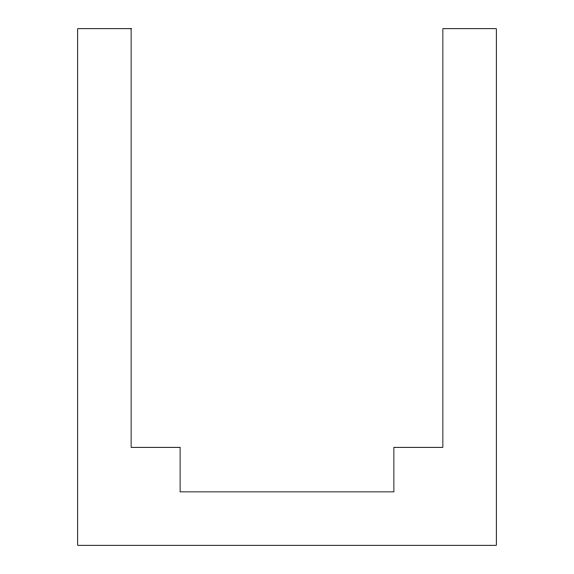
<?xml version="1.0" encoding="UTF-8"?>
<svg xmlns="http://www.w3.org/2000/svg" width="574" height="574" viewBox="0 0 574 574"><rect width="100%" height="100%" fill="white"/><g stroke="black" fill="none" stroke-linecap="round" stroke-linejoin="round"><path stroke-width="0.86" d="M131.13 28.7L77.691 28.7L77.691 545.3L496.309 545.3L496.309 28.7L442.87 28.7L442.87 447.325L393.886 447.325L393.886 491.861L180.114 491.861L180.114 447.325L131.13 447.325L131.13 28.7"/></g></svg>
